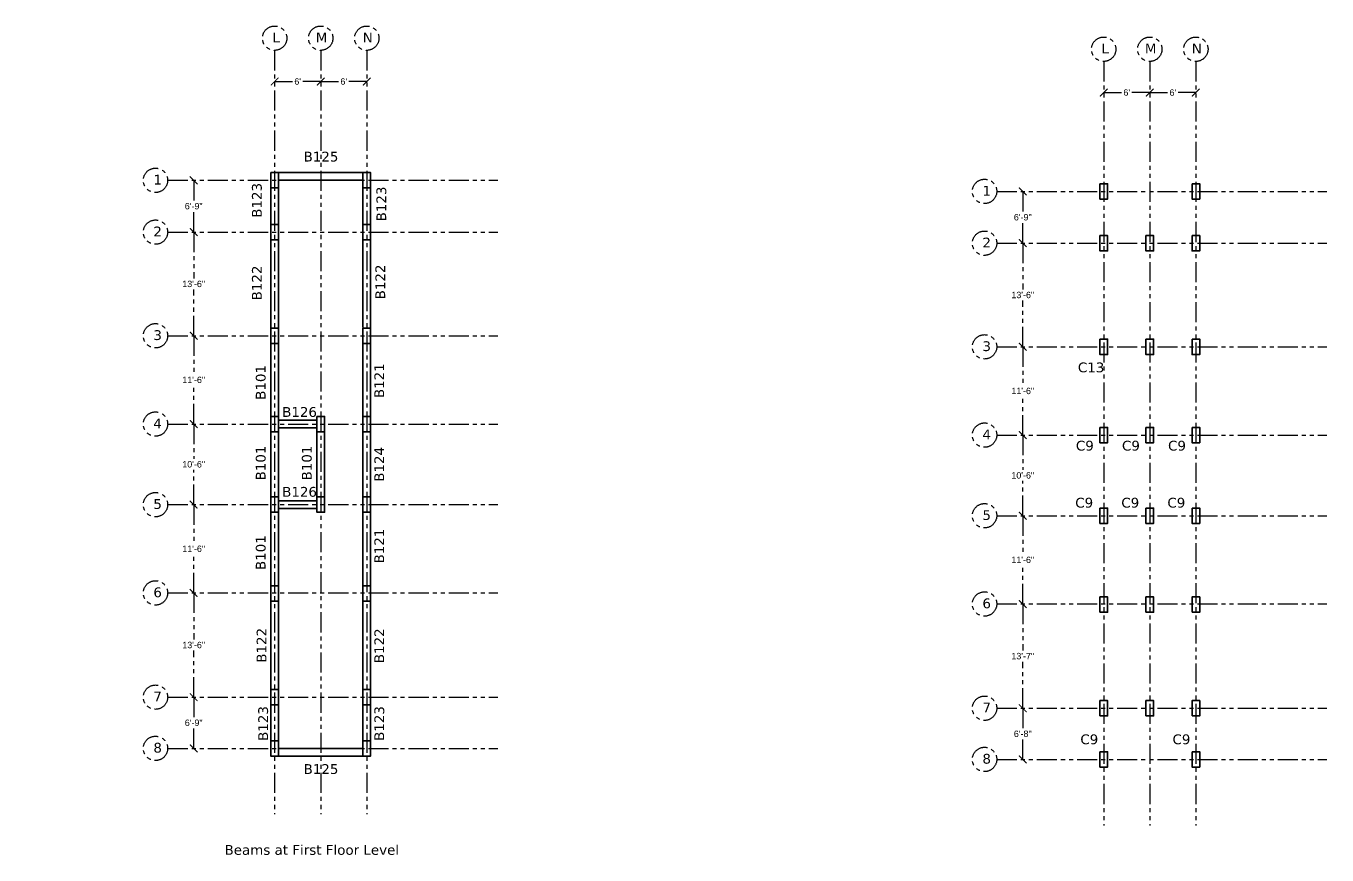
# Model space of a CAD drawing. Header units: feet. Extents: x 15113 to 123217, y -97269 to -8247.
# Drawn here: x 57845 to 59878, y -48829 to -47533 of the extents above; entities that cross this region are included whole.
import ezdxf

# ---------------------------------------------------------------- set-up
doc = ezdxf.new("R2010")
doc.units = ezdxf.units.FT
doc.header["$LTSCALE"] = 50.2
doc.header["$MEASUREMENT"] = 0
doc.header["$PDMODE"] = 3
doc.linetypes.add('PHANTOM2', pattern=[1.25, 0.625, -0.125, 0.125, -0.125, 0.125, -0.125])
doc.layers.get('0').update_dxf_attribs({"lineweight": 35})
doc.layers.add('drg seal txt', color=7, linetype='Continuous')
for name, color, linetype, lineweight in [('Str Beam', 10, 'Continuous', 35), ('Str Column', 50, 'Continuous', 35), ('Str LBL', 3, 'Continuous', 35)]:
    doc.layers.add(name, color=color, linetype=linetype, lineweight=lineweight)
doc.layers.add('Str grid', color=7, linetype='Continuous', true_color=0x17d337)
doc.styles.get("Standard").update_dxf_attribs({"font": 'arial.ttf'})
doc.dimstyles.new('Copy of Standard', dxfattribs={"dimscale": 40, "dimtxt": 0.25, "dimasz": 0.3, "dimexe": 0.18, "dimexo": 5, "dimgap": 0.09, "dimtad": 0, "dimtih": 1, "dimtoh": 1, "dimdec": 0, "dimzin": 0, "dimdsep": 46, "dimlunit": 4, "dimtxsty": 'Standard', "dimcen": 0.2, "dimse1": 1, "dimse2": 1, "dimadec": 0, "dimazin": 0, "dimtfac": 1, "dimtdec": 0, "dimtofl": 0, "dimtmove": 0, "dimatfit": 3, "dimfxl": 1, "dimtolj": 1, "dimtzin": 0, "dimarcsym": 0})

# ---------------------------------------------------------------- blocks, each defined once
blk = doc.blocks.new('_ArchTick')
at = {"color": 0, "linetype": 'ByBlock', "const_width": 0.15}
blk.add_lwpolyline([(-0.5, -0.5), (0.5, 0.5)], dxfattribs=at)
blk = doc.blocks.new('*D1069')
at = {"layer": 'Defpoints', "color": 0, "linetype": 'PHANTOM2', "transparency": 16777216}
for p in [(59402.8, -48172.5), (42253.6, -48298.5), (59402.8, -48298.5)]:
    blk.add_point(p, dxfattribs=at)
at = {"layer": 'Str grid', "color": 0, "linetype": 'PHANTOM2', "lineweight": -2, "transparency": 16777216}
for p, q in [((59402.8, -48172.5), (59402.8, -48226.8)), ((59402.8, -48298.5), (59402.8, -48244.2))]:
    blk.add_line(p, q, dxfattribs=at)
at = {"layer": 'Str grid', "color": 0, "linetype": 'PHANTOM2', "lineweight": -2, "transparency": 16777216, "xscale": 12, "yscale": 12, "zscale": 12}
for p, rotation in [((59402.8, -48172.5), 90), ((59402.8, -48298.5), 270)]:
    blk.add_blockref('_ArchTick', p, dxfattribs=dict(at, rotation=rotation))
at = {"layer": 'Str grid', "color": 0, "linetype": 'PHANTOM2', "transparency": 16777216, "insert": (59402.8, -48235.5), "char_height": 10, "attachment_point": 5}
blk.add_mtext('\\A1;10\'-6"', dxfattribs=at)
blk = doc.blocks.new('*D1061')
at = {"layer": 'Defpoints', "color": 0, "linetype": 'PHANTOM2', "transparency": 16777216}
for p in [(59402.8, -48034.5), (59402.8, -48172.5), (59402.8, -48172.5)]:
    blk.add_point(p, dxfattribs=at)
at = {"layer": 'Str grid', "color": 0, "linetype": 'PHANTOM2', "lineweight": -2, "transparency": 16777216}
for p, q in [((59402.8, -48034.5), (59402.8, -48094.8)), ((59402.8, -48172.5), (59402.8, -48112.2))]:
    blk.add_line(p, q, dxfattribs=at)
at = {"layer": 'Str grid', "color": 0, "linetype": 'PHANTOM2', "lineweight": -2, "transparency": 16777216, "xscale": 12, "yscale": 12, "zscale": 12}
for p, rotation in [((59402.8, -48034.5), 90), ((59402.8, -48172.5), 270)]:
    blk.add_blockref('_ArchTick', p, dxfattribs=dict(at, rotation=rotation))
at = {"layer": 'Str grid', "color": 0, "linetype": 'PHANTOM2', "transparency": 16777216, "insert": (59402.8, -48103.5), "char_height": 10, "attachment_point": 5}
blk.add_mtext('\\A1;11\'-6"', dxfattribs=at)
blk = doc.blocks.new('*D1062')
at = {"layer": 'Defpoints', "color": 0, "linetype": 'PHANTOM2', "transparency": 16777216}
for p in [(59402.8, -48599.5), (59402.8, -48679.5), (59402.8, -48679.5)]:
    blk.add_point(p, dxfattribs=at)
at = {"layer": 'Str grid', "color": 0, "linetype": 'PHANTOM2', "lineweight": -2, "transparency": 16777216}
for p, q in [((59402.8, -48599.5), (59402.8, -48630.8)), ((59402.8, -48679.5), (59402.8, -48648.2))]:
    blk.add_line(p, q, dxfattribs=at)
at = {"layer": 'Str grid', "color": 0, "linetype": 'PHANTOM2', "lineweight": -2, "transparency": 16777216, "xscale": 12, "yscale": 12, "zscale": 12}
for p, rotation in [((59402.8, -48599.5), 90), ((59402.8, -48679.5), 270)]:
    blk.add_blockref('_ArchTick', p, dxfattribs=dict(at, rotation=rotation))
at = {"layer": 'Str grid', "color": 0, "linetype": 'PHANTOM2', "transparency": 16777216, "insert": (59402.8, -48639.5), "char_height": 10, "attachment_point": 5}
blk.add_mtext('\\A1;6\'-8"', dxfattribs=at)
blk = doc.blocks.new('*D1063')
at = {"layer": 'Defpoints', "color": 0, "linetype": 'PHANTOM2', "transparency": 16777216}
for p in [(59402.8, -48436.5), (59402.8, -48599.5), (59402.8, -48599.5)]:
    blk.add_point(p, dxfattribs=at)
at = {"layer": 'Str grid', "color": 0, "linetype": 'PHANTOM2', "lineweight": -2, "transparency": 16777216}
for p, q in [((59402.8, -48436.5), (59402.8, -48509.3)), ((59402.8, -48599.5), (59402.8, -48526.7))]:
    blk.add_line(p, q, dxfattribs=at)
at = {"layer": 'Str grid', "color": 0, "linetype": 'PHANTOM2', "lineweight": -2, "transparency": 16777216, "xscale": 12, "yscale": 12, "zscale": 12}
for p, rotation in [((59402.8, -48436.5), 90), ((59402.8, -48599.5), 270)]:
    blk.add_blockref('_ArchTick', p, dxfattribs=dict(at, rotation=rotation))
at = {"layer": 'Str grid', "color": 0, "linetype": 'PHANTOM2', "transparency": 16777216, "insert": (59402.8, -48518), "char_height": 10, "attachment_point": 5}
blk.add_mtext('\\A1;13\'-7"', dxfattribs=at)
blk = doc.blocks.new('*D1064')
at = {"layer": 'Defpoints', "color": 0, "linetype": 'PHANTOM2', "transparency": 16777216}
for p in [(59402.8, -48298.5), (59402.8, -48436.5), (59402.8, -48436.5)]:
    blk.add_point(p, dxfattribs=at)
at = {"layer": 'Str grid', "color": 0, "linetype": 'PHANTOM2', "lineweight": -2, "transparency": 16777216}
for p, q in [((59402.8, -48298.5), (59402.8, -48358.8)), ((59402.8, -48436.5), (59402.8, -48376.2))]:
    blk.add_line(p, q, dxfattribs=at)
at = {"layer": 'Str grid', "color": 0, "linetype": 'PHANTOM2', "lineweight": -2, "transparency": 16777216, "xscale": 12, "yscale": 12, "zscale": 12}
for p, rotation in [((59402.8, -48298.5), 90), ((59402.8, -48436.5), 270)]:
    blk.add_blockref('_ArchTick', p, dxfattribs=dict(at, rotation=rotation))
at = {"layer": 'Str grid', "color": 0, "linetype": 'PHANTOM2', "transparency": 16777216, "insert": (59402.8, -48367.5), "char_height": 10, "attachment_point": 5}
blk.add_mtext('\\A1;11\'-6"', dxfattribs=at)
blk = doc.blocks.new('*D1065')
at = {"layer": 'Defpoints', "color": 0, "linetype": 'PHANTOM2', "transparency": 16777216}
for p in [(59529.3, -47637.1), (59601.3, -47637.1), (59601.3, -47637.1)]:
    blk.add_point(p, dxfattribs=at)
at = {"layer": 'Str grid', "color": 0, "linetype": 'PHANTOM2', "lineweight": -2, "transparency": 16777216}
for p, q in [((59529.3, -47637.1), (59557.1, -47637.1)), ((59601.3, -47637.1), (59573.5, -47637.1))]:
    blk.add_line(p, q, dxfattribs=at)
at = {"layer": 'Str grid', "color": 0, "linetype": 'PHANTOM2', "lineweight": -2, "transparency": 16777216, "xscale": 12, "yscale": 12, "zscale": 12, "rotation": 180}
blk.add_blockref('_ArchTick', (59529.3, -47637.1), dxfattribs=at)
at = {"layer": 'Str grid', "color": 0, "linetype": 'PHANTOM2', "lineweight": -2, "transparency": 16777216, "xscale": 12, "yscale": 12, "zscale": 12}
blk.add_blockref('_ArchTick', (59601.3, -47637.1), dxfattribs=at)
at = {"layer": 'Str grid', "color": 0, "linetype": 'PHANTOM2', "transparency": 16777216, "insert": (59565.3, -47637.1), "char_height": 10, "attachment_point": 5}
blk.add_mtext("\\A1;6'", dxfattribs=at)
blk = doc.blocks.new('*D1066')
at = {"layer": 'Defpoints', "color": 0, "linetype": 'PHANTOM2', "transparency": 16777216}
for p in [(59601.3, -47637.1), (59673.3, -47637.1), (59673.3, -47637.1)]:
    blk.add_point(p, dxfattribs=at)
at = {"layer": 'Str grid', "color": 0, "linetype": 'PHANTOM2', "lineweight": -2, "transparency": 16777216}
for p, q in [((59601.3, -47637.1), (59629.1, -47637.1)), ((59673.3, -47637.1), (59645.5, -47637.1))]:
    blk.add_line(p, q, dxfattribs=at)
at = {"layer": 'Str grid', "color": 0, "linetype": 'PHANTOM2', "lineweight": -2, "transparency": 16777216, "xscale": 12, "yscale": 12, "zscale": 12, "rotation": 180}
blk.add_blockref('_ArchTick', (59601.3, -47637.1), dxfattribs=at)
at = {"layer": 'Str grid', "color": 0, "linetype": 'PHANTOM2', "lineweight": -2, "transparency": 16777216, "xscale": 12, "yscale": 12, "zscale": 12}
blk.add_blockref('_ArchTick', (59673.3, -47637.1), dxfattribs=at)
at = {"layer": 'Str grid', "color": 0, "linetype": 'PHANTOM2', "transparency": 16777216, "insert": (59637.3, -47637.1), "char_height": 10, "attachment_point": 5}
blk.add_mtext("\\A1;6'", dxfattribs=at)
blk = doc.blocks.new('*D1067')
at = {"layer": 'Defpoints', "color": 0, "linetype": 'PHANTOM2', "transparency": 16777216}
for p in [(59402.8, -47872.5), (59402.8, -48034.5), (59402.8, -48034.5)]:
    blk.add_point(p, dxfattribs=at)
at = {"layer": 'Str grid', "color": 0, "linetype": 'PHANTOM2', "lineweight": -2, "transparency": 16777216}
for p, q in [((59402.8, -47872.5), (59402.8, -47944.8)), ((59402.8, -48034.5), (59402.8, -47962.2))]:
    blk.add_line(p, q, dxfattribs=at)
at = {"layer": 'Str grid', "color": 0, "linetype": 'PHANTOM2', "lineweight": -2, "transparency": 16777216, "xscale": 12, "yscale": 12, "zscale": 12}
for p, rotation in [((59402.8, -47872.5), 90), ((59402.8, -48034.5), 270)]:
    blk.add_blockref('_ArchTick', p, dxfattribs=dict(at, rotation=rotation))
at = {"layer": 'Str grid', "color": 0, "linetype": 'PHANTOM2', "transparency": 16777216, "insert": (59402.8, -47953.5), "char_height": 10, "attachment_point": 5}
blk.add_mtext('\\A1;13\'-6"', dxfattribs=at)
blk = doc.blocks.new('*D1068')
at = {"layer": 'Defpoints', "color": 0, "linetype": 'PHANTOM2', "transparency": 16777216}
for p in [(59402.8, -47791.5), (59402.8, -47872.5), (59402.8, -47872.5)]:
    blk.add_point(p, dxfattribs=at)
at = {"layer": 'Str grid', "color": 0, "linetype": 'PHANTOM2', "lineweight": -2, "transparency": 16777216}
for p, q in [((59402.8, -47791.5), (59402.8, -47823.3)), ((59402.8, -47872.5), (59402.8, -47840.7))]:
    blk.add_line(p, q, dxfattribs=at)
at = {"layer": 'Str grid', "color": 0, "linetype": 'PHANTOM2', "lineweight": -2, "transparency": 16777216, "xscale": 12, "yscale": 12, "zscale": 12}
for p, rotation in [((59402.8, -47791.5), 90), ((59402.8, -47872.5), 270)]:
    blk.add_blockref('_ArchTick', p, dxfattribs=dict(at, rotation=rotation))
at = {"layer": 'Str grid', "color": 0, "linetype": 'PHANTOM2', "transparency": 16777216, "insert": (59402.8, -47832), "char_height": 10, "attachment_point": 5}
blk.add_mtext('\\A1;6\'-9"', dxfattribs=at)
blk = doc.blocks.new('*D1141')
at = {"layer": 'Defpoints', "color": 0, "linetype": 'PHANTOM2', "transparency": 16777216}
for p in [(58107.3, -48155.2), (58107.3, -48281.2), (58107.3, -48281.2)]:
    blk.add_point(p, dxfattribs=at)
at = {"layer": 'Str grid', "color": 0, "linetype": 'PHANTOM2', "lineweight": -2, "transparency": 16777216}
for p, q in [((58107.3, -48155.2), (58107.3, -48209.5)), ((58107.3, -48281.2), (58107.3, -48226.9))]:
    blk.add_line(p, q, dxfattribs=at)
at = {"layer": 'Str grid', "color": 0, "linetype": 'PHANTOM2', "lineweight": -2, "transparency": 16777216, "xscale": 12, "yscale": 12, "zscale": 12}
for p, rotation in [((58107.3, -48155.2), 90), ((58107.3, -48281.2), 270)]:
    blk.add_blockref('_ArchTick', p, dxfattribs=dict(at, rotation=rotation))
at = {"layer": 'Str grid', "color": 0, "linetype": 'PHANTOM2', "transparency": 16777216, "insert": (58107.3, -48218.2), "char_height": 10, "attachment_point": 5}
blk.add_mtext('\\A1;10\'-6"', dxfattribs=at)
blk = doc.blocks.new('*D1133')
at = {"layer": 'Defpoints', "color": 0, "linetype": 'PHANTOM2', "transparency": 16777216}
for p in [(58107.3, -48017.2), (58107.3, -48155.2), (58107.3, -48155.2)]:
    blk.add_point(p, dxfattribs=at)
at = {"layer": 'Str grid', "color": 0, "linetype": 'PHANTOM2', "lineweight": -2, "transparency": 16777216}
for p, q in [((58107.3, -48017.2), (58107.3, -48077.5)), ((58107.3, -48155.2), (58107.3, -48094.9))]:
    blk.add_line(p, q, dxfattribs=at)
at = {"layer": 'Str grid', "color": 0, "linetype": 'PHANTOM2', "lineweight": -2, "transparency": 16777216, "xscale": 12, "yscale": 12, "zscale": 12}
for p, rotation in [((58107.3, -48017.2), 90), ((58107.3, -48155.2), 270)]:
    blk.add_blockref('_ArchTick', p, dxfattribs=dict(at, rotation=rotation))
at = {"layer": 'Str grid', "color": 0, "linetype": 'PHANTOM2', "transparency": 16777216, "insert": (58107.3, -48086.2), "char_height": 10, "attachment_point": 5}
blk.add_mtext('\\A1;11\'-6"', dxfattribs=at)
blk = doc.blocks.new('*D1134')
at = {"layer": 'Defpoints', "color": 0, "linetype": 'PHANTOM2', "transparency": 16777216}
for p in [(58107.3, -48582.2), (58107.3, -48662.2), (58107.3, -48662.2)]:
    blk.add_point(p, dxfattribs=at)
at = {"layer": 'Str grid', "color": 0, "linetype": 'PHANTOM2', "lineweight": -2, "transparency": 16777216}
for p, q in [((58107.3, -48582.2), (58107.3, -48613.5)), ((58107.3, -48662.2), (58107.3, -48630.9))]:
    blk.add_line(p, q, dxfattribs=at)
at = {"layer": 'Str grid', "color": 0, "linetype": 'PHANTOM2', "lineweight": -2, "transparency": 16777216, "xscale": 12, "yscale": 12, "zscale": 12}
for p, rotation in [((58107.3, -48582.2), 90), ((58107.3, -48662.2), 270)]:
    blk.add_blockref('_ArchTick', p, dxfattribs=dict(at, rotation=rotation))
at = {"layer": 'Str grid', "color": 0, "linetype": 'PHANTOM2', "transparency": 16777216, "insert": (58107.3, -48622.2), "char_height": 10, "attachment_point": 5}
blk.add_mtext('\\A1;6\'-9"', dxfattribs=at)
blk = doc.blocks.new('*D1135')
at = {"layer": 'Defpoints', "color": 0, "linetype": 'PHANTOM2', "transparency": 16777216}
for p in [(58107.3, -48419.2), (58107.3, -48582.2), (58107.3, -48582.2)]:
    blk.add_point(p, dxfattribs=at)
at = {"layer": 'Str grid', "color": 0, "linetype": 'PHANTOM2', "lineweight": -2, "transparency": 16777216}
for p, q in [((58107.3, -48419.2), (58107.3, -48492)), ((58107.3, -48582.2), (58107.3, -48509.4))]:
    blk.add_line(p, q, dxfattribs=at)
at = {"layer": 'Str grid', "color": 0, "linetype": 'PHANTOM2', "lineweight": -2, "transparency": 16777216, "xscale": 12, "yscale": 12, "zscale": 12}
for p, rotation in [((58107.3, -48419.2), 90), ((58107.3, -48582.2), 270)]:
    blk.add_blockref('_ArchTick', p, dxfattribs=dict(at, rotation=rotation))
at = {"layer": 'Str grid', "color": 0, "linetype": 'PHANTOM2', "transparency": 16777216, "insert": (58107.3, -48500.7), "char_height": 10, "attachment_point": 5}
blk.add_mtext('\\A1;13\'-6"', dxfattribs=at)
blk = doc.blocks.new('*D1136')
at = {"layer": 'Defpoints', "color": 0, "linetype": 'PHANTOM2', "transparency": 16777216}
for p in [(58107.3, -48281.2), (58107.3, -48419.2), (58107.3, -48419.2)]:
    blk.add_point(p, dxfattribs=at)
at = {"layer": 'Str grid', "color": 0, "linetype": 'PHANTOM2', "lineweight": -2, "transparency": 16777216}
for p, q in [((58107.3, -48281.2), (58107.3, -48341.5)), ((58107.3, -48419.2), (58107.3, -48358.9))]:
    blk.add_line(p, q, dxfattribs=at)
at = {"layer": 'Str grid', "color": 0, "linetype": 'PHANTOM2', "lineweight": -2, "transparency": 16777216, "xscale": 12, "yscale": 12, "zscale": 12}
for p, rotation in [((58107.3, -48281.2), 90), ((58107.3, -48419.2), 270)]:
    blk.add_blockref('_ArchTick', p, dxfattribs=dict(at, rotation=rotation))
at = {"layer": 'Str grid', "color": 0, "linetype": 'PHANTOM2', "transparency": 16777216, "insert": (58107.3, -48350.2), "char_height": 10, "attachment_point": 5}
blk.add_mtext('\\A1;11\'-6"', dxfattribs=at)
blk = doc.blocks.new('*D1137')
at = {"layer": 'Defpoints', "color": 0, "linetype": 'PHANTOM2', "transparency": 16777216}
for p in [(58233.8, -47619.8), (58305.8, -47619.8), (58305.8, -47619.8)]:
    blk.add_point(p, dxfattribs=at)
at = {"layer": 'Str grid', "color": 0, "linetype": 'PHANTOM2', "lineweight": -2, "transparency": 16777216}
for p, q in [((58233.8, -47619.8), (58261.6, -47619.8)), ((58305.8, -47619.8), (58278, -47619.8))]:
    blk.add_line(p, q, dxfattribs=at)
at = {"layer": 'Str grid', "color": 0, "linetype": 'PHANTOM2', "lineweight": -2, "transparency": 16777216, "xscale": 12, "yscale": 12, "zscale": 12, "rotation": 180}
blk.add_blockref('_ArchTick', (58233.8, -47619.8), dxfattribs=at)
at = {"layer": 'Str grid', "color": 0, "linetype": 'PHANTOM2', "lineweight": -2, "transparency": 16777216, "xscale": 12, "yscale": 12, "zscale": 12}
blk.add_blockref('_ArchTick', (58305.8, -47619.8), dxfattribs=at)
at = {"layer": 'Str grid', "color": 0, "linetype": 'PHANTOM2', "transparency": 16777216, "insert": (58269.8, -47619.8), "char_height": 10, "attachment_point": 5}
blk.add_mtext("\\A1;6'", dxfattribs=at)
blk = doc.blocks.new('*D1138')
at = {"layer": 'Defpoints', "color": 0, "linetype": 'PHANTOM2', "transparency": 16777216}
for p in [(58305.8, -47619.8), (58377.8, -47619.8), (58377.8, -47619.8)]:
    blk.add_point(p, dxfattribs=at)
at = {"layer": 'Str grid', "color": 0, "linetype": 'PHANTOM2', "lineweight": -2, "transparency": 16777216}
for p, q in [((58305.8, -47619.8), (58333.6, -47619.8)), ((58377.8, -47619.8), (58350, -47619.8))]:
    blk.add_line(p, q, dxfattribs=at)
at = {"layer": 'Str grid', "color": 0, "linetype": 'PHANTOM2', "lineweight": -2, "transparency": 16777216, "xscale": 12, "yscale": 12, "zscale": 12, "rotation": 180}
blk.add_blockref('_ArchTick', (58305.8, -47619.8), dxfattribs=at)
at = {"layer": 'Str grid', "color": 0, "linetype": 'PHANTOM2', "lineweight": -2, "transparency": 16777216, "xscale": 12, "yscale": 12, "zscale": 12}
blk.add_blockref('_ArchTick', (58377.8, -47619.8), dxfattribs=at)
at = {"layer": 'Str grid', "color": 0, "linetype": 'PHANTOM2', "transparency": 16777216, "insert": (58341.8, -47619.8), "char_height": 10, "attachment_point": 5}
blk.add_mtext("\\A1;6'", dxfattribs=at)
blk = doc.blocks.new('*D1139')
at = {"layer": 'Defpoints', "color": 0, "linetype": 'PHANTOM2', "transparency": 16777216}
for p in [(58107.3, -47855.2), (58107.3, -48017.2), (58107.3, -48017.2)]:
    blk.add_point(p, dxfattribs=at)
at = {"layer": 'Str grid', "color": 0, "linetype": 'PHANTOM2', "lineweight": -2, "transparency": 16777216}
for p, q in [((58107.3, -47855.2), (58107.3, -47927.5)), ((58107.3, -48017.2), (58107.3, -47944.9))]:
    blk.add_line(p, q, dxfattribs=at)
at = {"layer": 'Str grid', "color": 0, "linetype": 'PHANTOM2', "lineweight": -2, "transparency": 16777216, "xscale": 12, "yscale": 12, "zscale": 12}
for p, rotation in [((58107.3, -47855.2), 90), ((58107.3, -48017.2), 270)]:
    blk.add_blockref('_ArchTick', p, dxfattribs=dict(at, rotation=rotation))
at = {"layer": 'Str grid', "color": 0, "linetype": 'PHANTOM2', "transparency": 16777216, "insert": (58107.3, -47936.2), "char_height": 10, "attachment_point": 5}
blk.add_mtext('\\A1;13\'-6"', dxfattribs=at)
blk = doc.blocks.new('*D1140')
at = {"layer": 'Defpoints', "color": 0, "linetype": 'PHANTOM2', "transparency": 16777216}
for p in [(58107.3, -47774.2), (58107.3, -47855.2), (58107.3, -47855.2)]:
    blk.add_point(p, dxfattribs=at)
at = {"layer": 'Str grid', "color": 0, "linetype": 'PHANTOM2', "lineweight": -2, "transparency": 16777216}
for p, q in [((58107.3, -47774.2), (58107.3, -47806)), ((58107.3, -47855.2), (58107.3, -47823.4))]:
    blk.add_line(p, q, dxfattribs=at)
at = {"layer": 'Str grid', "color": 0, "linetype": 'PHANTOM2', "lineweight": -2, "transparency": 16777216, "xscale": 12, "yscale": 12, "zscale": 12}
for p, rotation in [((58107.3, -47774.2), 90), ((58107.3, -47855.2), 270)]:
    blk.add_blockref('_ArchTick', p, dxfattribs=dict(at, rotation=rotation))
at = {"layer": 'Str grid', "color": 0, "linetype": 'PHANTOM2', "transparency": 16777216, "insert": (58107.3, -47814.7), "char_height": 10, "attachment_point": 5}
blk.add_mtext('\\A1;6\'-9"', dxfattribs=at)

msp = doc.modelspace()

# ---------------------------------------------------------------- linework, layer by layer
at = {"layer": 'Str Beam'}
for p, q in [((58305.8, -47762.2), (58239.8, -47762.2)), ((58371.8, -47762.2), (58305.8, -47762.2)), ((58227.8, -47843.2), (58227.8, -47786.2)), ((58305.8, -47774.2), (58239.8, -47774.2)), ((58239.8, -47843.2), (58239.8, -47786.2)), ((58371.8, -47774.2), (58305.8, -47774.2)), ((58371.8, -47843.2), (58371.8, -47786.2)), ((58383.8, -47843.2), (58383.8, -47786.2)), ((58227.8, -48004.87259), (58227.8, -47867.2)), ((58239.8, -48004.87259), (58239.8, -47867.2)), ((58371.8, -48004.23518), (58371.8, -47867.98879)), ((58383.8, -48004.23518), (58383.8, -47867.98879)), ((58227.8, -48143.2), (58227.8, -48029.55821)), ((58239.8, -48143.2), (58239.8, -48029.55821)), ((58371.8, -48143.2), (58371.8, -48029.55821)), ((58383.8, -48143.2), (58383.8, -48029.55821)), ((58299.8, -48149.2), (58239.8, -48149.2)), ((58227.8, -48167.2), (58227.8, -48269.2)), ((58299.8, -48161.2), (58239.8, -48161.2)), ((58239.8, -48167.2), (58239.8, -48269.2)), ((58299.8, -48167.2), (58299.8, -48269.2)), ((58311.8, -48167.2), (58311.8, -48269.2)), ((58371.8, -48167.2), (58371.8, -48269.2)), ((58383.8, -48167.2), (58383.8, -48269.2)), ((58299.8, -48275.2), (58239.8, -48275.2)), ((58227.8, -48293.2), (58227.8, -48408.16482)), ((58299.8, -48287.2), (58239.8, -48287.2)), ((58239.8, -48293.2), (58239.8, -48408.16482)), ((58371.8, -48293.2), (58371.8, -48408.16482)), ((58383.8, -48293.2), (58383.8, -48408.16482)), ((58227.8, -48431.52741), (58227.8, -48570.16482)), ((58239.8, -48431.52741), (58239.8, -48570.16482)), ((58371.8, -48432.16482), (58371.8, -48570.16482)), ((58383.8, -48432.16482), (58383.8, -48570.16482)), ((58227.8, -48594.16482), (58227.8, -48650.2)), ((58239.8, -48594.16482), (58239.8, -48650.2)), ((58371.8, -48594.80223), (58371.8, -48650.2)), ((58383.8, -48594.80223), (58383.8, -48650.2)), ((58371.8, -48662.2), (58239.8, -48662.2)), ((58371.8, -48674.2), (58239.8, -48674.2))]:
    msp.add_line(p, q, dxfattribs=at)
at = {"layer": 'Str Column', "color": 2, "linetype": 'Continuous'}
for points in [[(58227.8, -47762.2), (58239.8, -47762.2), (58239.8, -47786.2), (58227.8, -47786.2)], [(58371.8, -47762.2), (58383.8, -47762.2), (58383.8, -47786.2), (58371.8, -47786.2)], [(59523.3, -47779.5), (59535.3, -47779.5), (59535.3, -47803.5), (59523.3, -47803.5)], [(59667.3, -47779.5), (59679.3, -47779.5), (59679.3, -47803.5), (59667.3, -47803.5)], [(58227.8, -47843.2), (58239.8, -47843.2), (58239.8, -47867.2), (58227.8, -47867.2)], [(58371.8, -47843.2), (58383.8, -47843.2), (58383.8, -47867.2), (58371.8, -47867.2)], [(59523.3, -47860.5), (59535.3, -47860.5), (59535.3, -47884.5), (59523.3, -47884.5)], [(59595.3, -47860.5), (59607.3, -47860.5), (59607.3, -47884.5), (59595.3, -47884.5)], [(59667.3, -47860.5), (59679.3, -47860.5), (59679.3, -47884.5), (59667.3, -47884.5)], [(58227.8, -48005.2), (58239.8, -48005.2), (58239.8, -48029.2), (58227.8, -48029.2)], [(58371.8, -48005.2), (58383.8, -48005.2), (58383.8, -48029.2), (58371.8, -48029.2)], [(59523.3, -48022.5), (59535.3, -48022.5), (59535.3, -48046.5), (59523.3, -48046.5)], [(59595.3, -48022.5), (59607.3, -48022.5), (59607.3, -48046.5), (59595.3, -48046.5)], [(59667.3, -48022.5), (59679.3, -48022.5), (59679.3, -48046.5), (59667.3, -48046.5)], [(58227.8, -48143.2), (58239.8, -48143.2), (58239.8, -48167.2), (58227.8, -48167.2)], [(58299.8, -48143.2), (58311.8, -48143.2), (58311.8, -48167.2), (58299.8, -48167.2)], [(58371.8, -48143.2), (58383.8, -48143.2), (58383.8, -48167.2), (58371.8, -48167.2)], [(59523.3, -48160.5), (59535.3, -48160.5), (59535.3, -48184.5), (59523.3, -48184.5)], [(59595.3, -48160.5), (59607.3, -48160.5), (59607.3, -48184.5), (59595.3, -48184.5)], [(59667.3, -48160.5), (59679.3, -48160.5), (59679.3, -48184.5), (59667.3, -48184.5)], [(58227.8, -48269.2), (58239.8, -48269.2), (58239.8, -48293.2), (58227.8, -48293.2)], [(58299.8, -48269.2), (58311.8, -48269.2), (58311.8, -48293.2), (58299.8, -48293.2)], [(58371.8, -48269.2), (58383.8, -48269.2), (58383.8, -48293.2), (58371.8, -48293.2)], [(59523.3, -48286.5), (59535.3, -48286.5), (59535.3, -48310.5), (59523.3, -48310.5)], [(59595.3, -48286.5), (59607.3, -48286.5), (59607.3, -48310.5), (59595.3, -48310.5)], [(59667.3, -48286.5), (59679.3, -48286.5), (59679.3, -48310.5), (59667.3, -48310.5)], [(58227.8, -48432.16482), (58239.8, -48432.16482), (58239.8, -48408.16482), (58227.8, -48408.16482)], [(58371.8, -48432.16482), (58383.8, -48432.16482), (58383.8, -48408.16482), (58371.8, -48408.16482)], [(59523.3, -48449.46482), (59535.3, -48449.46482), (59535.3, -48425.46482), (59523.3, -48425.46482)], [(59595.3, -48449.46482), (59607.3, -48449.46482), (59607.3, -48425.46482), (59595.3, -48425.46482)], [(59667.3, -48449.46482), (59679.3, -48449.46482), (59679.3, -48425.46482), (59667.3, -48425.46482)], [(58227.8, -48594.16482), (58239.8, -48594.16482), (58239.8, -48570.16482), (58227.8, -48570.16482)], [(58371.8, -48594.16482), (58383.8, -48594.16482), (58383.8, -48570.16482), (58371.8, -48570.16482)], [(59523.3, -48611.46482), (59535.3, -48611.46482), (59535.3, -48587.46482), (59523.3, -48587.46482)], [(59595.3, -48611.46482), (59607.3, -48611.46482), (59607.3, -48587.46482), (59595.3, -48587.46482)], [(59667.3, -48611.46482), (59679.3, -48611.46482), (59679.3, -48587.46482), (59667.3, -48587.46482)], [(58227.8, -48650.2), (58239.8, -48650.2), (58239.8, -48674.2), (58227.8, -48674.2)], [(58371.8, -48650.2), (58383.8, -48650.2), (58383.8, -48674.2), (58371.8, -48674.2)], [(59523.3, -48667.5), (59535.3, -48667.5), (59535.3, -48691.5), (59523.3, -48691.5)], [(59667.3, -48667.5), (59679.3, -48667.5), (59679.3, -48691.5), (59667.3, -48691.5)]]:
    msp.add_lwpolyline(points, close=True, dxfattribs=at)
at = {"layer": 'Str grid', "color": 0, "linetype": 'PHANTOM2'}
for p, q in [((58233.8, -47571.02965), (58233.8, -48765.3)), ((58305.8, -47571.02965), (58305.8, -48765.3)), ((58377.8, -47571.02965), (58377.8, -48765.3)), ((59529.3, -47588.32965), (59529.3, -48782.6)), ((59601.3, -47588.32965), (59601.3, -48782.6)), ((59673.3, -47588.32965), (59673.3, -48782.6)), ((58066.6673, -47774.2), (58582.70574, -47774.2)), ((59362.1673, -47791.5), (59878.20574, -47791.5)), ((58066.6673, -47855.2), (58582.70574, -47855.2)), ((59362.1673, -47872.5), (59878.20574, -47872.5)), ((58066.6673, -48017.2), (58582.70574, -48017.2)), ((59362.1673, -48034.5), (59878.20574, -48034.5)), ((58066.6673, -48155.2), (58582.70574, -48155.2)), ((59362.1673, -48172.5), (59878.20574, -48172.5)), ((58066.6673, -48281.2), (58582.70574, -48281.2)), ((59362.1673, -48298.5), (59878.20574, -48298.5)), ((58066.6673, -48419.2), (58582.70574, -48419.2)), ((59362.1673, -48436.5), (59878.20574, -48436.5)), ((58066.6673, -48582.16482), (58582.70574, -48582.16482)), ((59362.1673, -48599.46482), (59878.20574, -48599.46482)), ((58066.6673, -48662.2), (58582.70574, -48662.2)), ((59362.1673, -48679.5), (59878.20574, -48679.5))]:
    msp.add_line(p, q, dxfattribs=at)
for centre in [(58233.8, -47552.00206), (58305.8, -47552.00206), (58377.8, -47552.00206), (59529.3, -47569.30206), (59601.3, -47569.30206), (59673.3, -47569.30206), (58047.63971, -47774.2), (59343.13971, -47791.5), (58047.63971, -47855.2), (59343.13971, -47872.5), (58047.63971, -48017.2), (59343.13971, -48034.5), (58047.63971, -48155.2), (59343.13971, -48172.5), (58047.63971, -48281.2), (59343.13971, -48298.5), (58047.63971, -48419.2), (59343.13971, -48436.5), (58047.63971, -48582.16482), (59343.13971, -48599.46482), (58047.63971, -48662.2), (59343.13971, -48679.5)]:
    msp.add_circle(centre, 19.02759, dxfattribs=at)

# ---------------------------------------------------------------- texts
at = {"layer": 'drg seal txt', "char_height": 15.2852164, "width": 2687.8083334, "attachment_point": 1}
for s, insert in [('{\\fVerdana|b0|i0|c0|p34;L}', (58230.37099, -47543.34352)), ('{\\fVerdana|b0|i0|c0|p34;M}', (58298.17099, -47543.34352)), ('{\\fVerdana|b0|i0|c0|p34;N}', (58371.47672, -47543.34352)), ('{\\fVerdana|b0|i0|c0|p34;L}', (59525.87099, -47560.64352)), ('{\\fVerdana|b0|i0|c0|p34;M}', (59593.67099, -47560.64352)), ('{\\fVerdana|b0|i0|c0|p34;N}', (59666.97672, -47560.64352)), ('{\\fVerdana|b0|i0|c0|p34;1}', (58044.3205, -47765.54146)), ('{\\fVerdana|b0|i0|c0|p34;1}', (59339.8205, -47782.84146)), ('{\\fVerdana|b0|i0|c0|p34;2}', (58044.3205, -47846.54146)), ('{\\fVerdana|b0|i0|c0|p34;2}', (59339.8205, -47863.84146)), ('{\\fVerdana|b0|i0|c0|p34;3}', (58044.3205, -48008.54146)), ('{\\fVerdana|b0|i0|c0|p34;3}', (59339.8205, -48025.84146)), ('{\\fVerdana|b0|i0|c0|p34;4}', (58044.3205, -48146.54146)), ('{\\fVerdana|b0|i0|c0|p34;4}', (59339.8205, -48163.84146)), ('{\\fVerdana|b0|i0|c0|p34;5}', (58044.3205, -48272.54146)), ('{\\fVerdana|b0|i0|c0|p34;5}', (59339.8205, -48289.84146)), ('{\\fVerdana|b0|i0|c0|p34;6}', (58044.3205, -48410.54146)), ('{\\fVerdana|b0|i0|c0|p34;6}', (59339.8205, -48427.84146)), ('{\\fVerdana|b0|i0|c0|p34;7}', (58044.3205, -48573.50629)), ('{\\fVerdana|b0|i0|c0|p34;7}', (59339.8205, -48590.80629)), ('{\\fVerdana|b0|i0|c0|p34;8}', (58044.3205, -48653.54146)), ('{\\fVerdana|b0|i0|c0|p34;8}', (59339.8205, -48670.84146)), ('{\\fVerdana|b0|i0|c0|p34;Beams at First Floor Level}', (58155.52113, -48813.30142))]:
    msp.add_mtext(s, dxfattribs=dict(at, insert=insert))
at = {"layer": 'Str LBL', "char_height": 15.2852164, "width": 28.177633, "attachment_point": 1}
for s, insert in [('{\\fVerdana|b0|i0|c0|p34;B125}', (58279.05679, -47729.5)), ('{\\fVerdana|b0|i0|c0|p34;C13}', (59488.92746, -48059.01124)), ('{\\fVerdana|b0|i0|c0|p34;B126}', (58245.55679, -48128.7)), ('{\\fVerdana|b0|i0|c0|p34;C9}', (59485.85679, -48181.36609)), ('{\\fVerdana|b0|i0|c0|p34;C9}', (59557.85679, -48181.36609)), ('{\\fVerdana|b0|i0|c0|p34;C9}', (59629.85679, -48181.36609)), ('{\\fVerdana|b0|i0|c0|p34;B126}', (58245.55679, -48253.5)), ('{\\fVerdana|b0|i0|c0|p34;C9}', (59484.82746, -48270.51124)), ('{\\fVerdana|b0|i0|c0|p34;C9}', (59556.82746, -48270.51124)), ('{\\fVerdana|b0|i0|c0|p34;C9}', (59628.82746, -48270.51124)), ('{\\fVerdana|b0|i0|c0|p34;C9}', (59492.82746, -48640.41124)), ('{\\fVerdana|b0|i0|c0|p34;C9}', (59636.82746, -48640.41124)), ('{\\fVerdana|b0|i0|c0|p34;B125}', (58279.05679, -48686.9))]:
    msp.add_mtext(s, dxfattribs=dict(at, insert=insert))
at = {"layer": 'Str LBL', "char_height": 15.2852164, "width": 28.177633, "attachment_point": 1, "rotation": 90}
for s, insert in [('{\\fVerdana|b0|i0|c0|p34;B123}', (58198.36609, -47832.74321)), ('{\\fVerdana|b0|i0|c0|p34;B123}', (58392.86609, -47838.34321)), ('{\\fVerdana|b0|i0|c0|p34;B122}', (58198.36609, -47961.84321)), ('{\\fVerdana|b0|i0|c0|p34;B122}', (58391.26609, -47960.24321)), ('{\\fVerdana|b0|i0|c0|p34;B101}', (58204.36609, -48117.34321)), ('{\\fVerdana|b0|i0|c0|p34;B121}', (58389.66609, -48114.64321)), ('{\\fVerdana|b0|i0|c0|p34;B101}', (58204.36609, -48243.34321)), ('{\\fVerdana|b0|i0|c0|p34;B101}', (58276.36609, -48243.34321)), ('{\\fVerdana|b0|i0|c0|p34;B124}', (58389.66609, -48245.44321)), ('{\\fVerdana|b0|i0|c0|p34;B121}', (58389.66609, -48373.14321)), ('{\\fVerdana|b0|i0|c0|p34;B101}', (58204.36609, -48383.44321)), ('{\\fVerdana|b0|i0|c0|p34;B122}', (58205.69656, -48528.34321)), ('{\\fVerdana|b0|i0|c0|p34;B122}', (58389.66609, -48529.04321)), ('{\\fVerdana|b0|i0|c0|p34;B123}', (58208.16609, -48650.54321)), ('{\\fVerdana|b0|i0|c0|p34;B123}', (58389.66609, -48650.54321))]:
    msp.add_mtext(s, dxfattribs=dict(at, insert=insert))

# ---------------------------------------------------------------- dimensions: what is measured, and where the dimension line sits
at = {"layer": 'Str grid', "color": 0, "linetype": 'PHANTOM2'}
for base, p1, p2, picture, middle in [((58305.8, -47619.8), (58233.8, -47619.8), (58305.8, -47619.8), '*D1137', (58269.8, -47619.8)), ((58377.8, -47619.8), (58305.8, -47619.8), (58377.8, -47619.8), '*D1138', (58341.8, -47619.8)), ((59601.3, -47637.1), (59529.3, -47637.1), (59601.3, -47637.1), '*D1065', (59565.3, -47637.1)), ((59673.3, -47637.1), (59601.3, -47637.1), (59673.3, -47637.1), '*D1066', (59637.3, -47637.1))]:
    dim = msp.add_linear_dim(base=base, p1=p1, p2=p2, dimstyle='Copy of Standard', override={"dimblk": 'ArchTick'}, dxfattribs=at)
    dim.commit()
    dim.dimension.update_dxf_attribs({"geometry": picture, "text_midpoint": middle})
for base, p1, p2, picture, middle in [((58107.25985, -47855.2), (58107.25985, -47774.2), (58107.25985, -47855.2), '*D1140', (58107.25985, -47814.7)), ((59402.75985, -47872.5), (59402.75985, -47791.5), (59402.75985, -47872.5), '*D1068', (59402.75985, -47832)), ((58107.25985, -48017.2), (58107.25985, -47855.2), (58107.25985, -48017.2), '*D1139', (58107.25985, -47936.2)), ((59402.75985, -48034.5), (59402.75985, -47872.5), (59402.75985, -48034.5), '*D1067', (59402.75985, -47953.5)), ((58107.25985, -48155.2), (58107.25985, -48017.2), (58107.25985, -48155.2), '*D1133', (58107.25985, -48086.2)), ((59402.75985, -48172.5), (59402.75985, -48034.5), (59402.75985, -48172.5), '*D1061', (59402.75985, -48103.5)), ((58107.25985, -48281.2), (58107.25985, -48155.2), (58107.25985, -48281.2), '*D1141', (58107.25985, -48218.2)), ((59402.75985, -48298.5), (59402.75985, -48172.5), (42253.55418, -48298.5), '*D1069', (59402.75985, -48235.5)), ((58107.25985, -48419.2), (58107.25985, -48281.2), (58107.25985, -48419.2), '*D1136', (58107.25985, -48350.2)), ((59402.75985, -48436.5), (59402.75985, -48298.5), (59402.75985, -48436.5), '*D1064', (59402.75985, -48367.5)), ((59402.75985, -48599.46482), (59402.75985, -48436.5), (59402.75985, -48599.46482), '*D1063', (59402.75985, -48517.98241)), ((59402.75985, -48679.5), (59402.75985, -48599.46482), (59402.75985, -48679.5), '*D1062', (59402.75985, -48639.48241))]:
    dim = msp.add_linear_dim(base=base, p1=p1, p2=p2, angle=90, dimstyle='Copy of Standard', override={"dimblk": 'ArchTick'}, dxfattribs=at)
    dim.commit()
    dim.dimension.update_dxf_attribs({"geometry": picture, "text_midpoint": middle})
for base, p1, p2, text, picture, middle in [((58107.25985, -48582.16482), (58107.25985, -48419.2), (58107.25985, -48582.16482), '13\'-6"', '*D1135', (58107.25985, -48500.68241)), ((58107.25985, -48662.2), (58107.25985, -48582.16482), (58107.25985, -48662.2), '6\'-9"', '*D1134', (58107.25985, -48622.18241))]:
    dim = msp.add_linear_dim(base=base, p1=p1, p2=p2, angle=90, text=text, dimstyle='Copy of Standard', override={"dimblk": 'ArchTick'}, dxfattribs=at)
    dim.commit()
    dim.dimension.update_dxf_attribs({"geometry": picture, "text_midpoint": middle})

doc.saveas('drawing.dxf')
